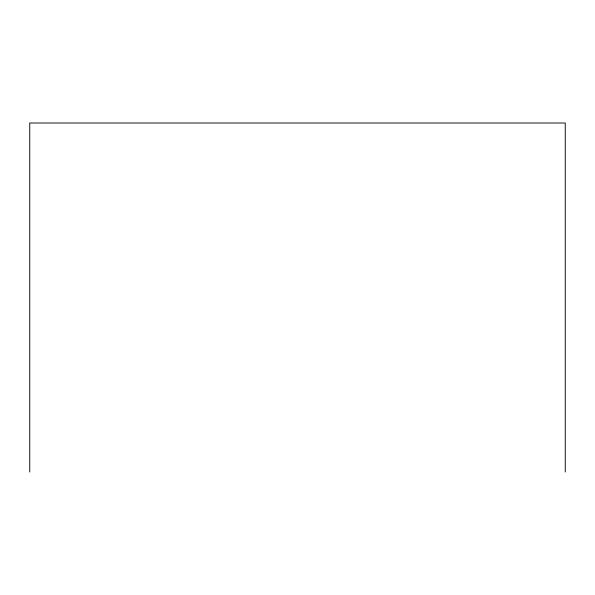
<?xml version="1.0" encoding="UTF-8"?>
<svg xmlns="http://www.w3.org/2000/svg" width="595" height="595" viewBox="0 0 595 595"><rect width="100%" height="100%" fill="white"/><g stroke="black" fill="none" stroke-linecap="round" stroke-linejoin="round"><path stroke-width="0.89" d="M565.25 471.991L565.25 123.009L29.75 123.009L29.75 471.991"/></g></svg>
